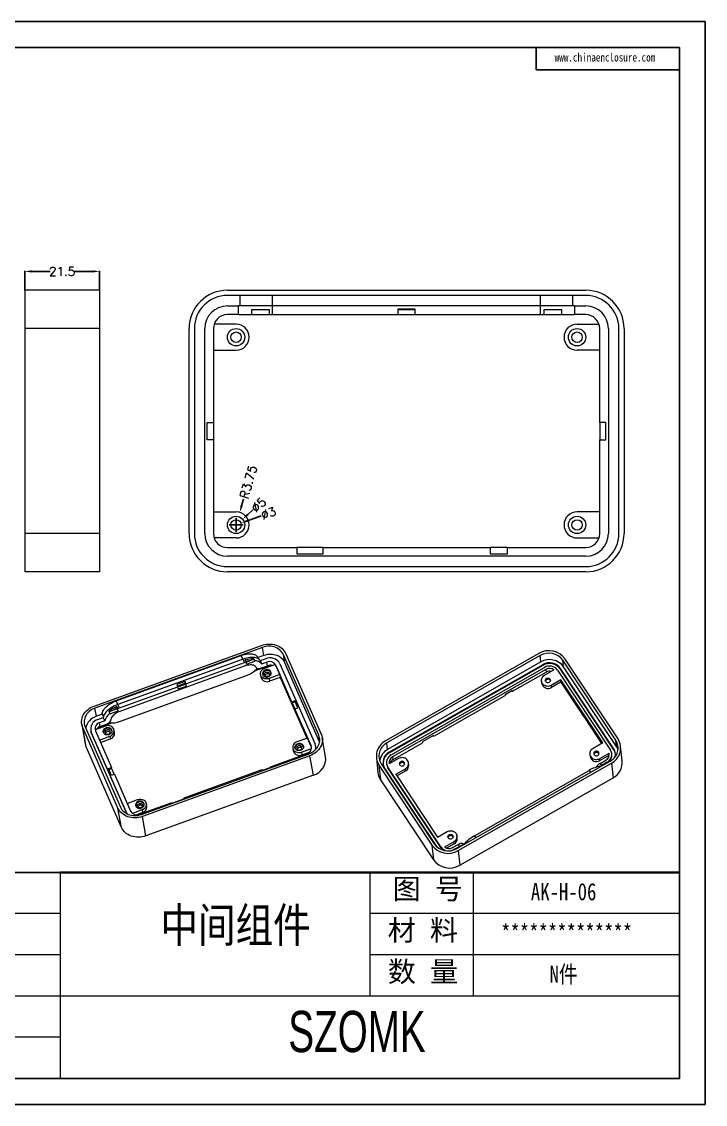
# Model space of a CAD drawing. Header units: inches. Extents: x 1135 to 2590, y 1089 to 1400.
# Drawn here: x 1378.8 to 1575.3, y 1088.5 to 1400 of the extents above; entities that cross this region are included whole.
import ezdxf

# ---------------------------------------------------------------- set-up
doc = ezdxf.new("R2010")
doc.units = ezdxf.units.IN
doc.layers.add('文字', color=81, linetype='Continuous')
doc.layers.add('粗实线', color=7, linetype='Continuous', lineweight=30)
doc.layers.add('细实线', color=3, linetype='Continuous', lineweight=9)
doc.styles.get("Standard").update_dxf_attribs({"font": 'txt', "bigfont": 'gbcbig.shx'})
doc.styles.add('宋体', font='', dxfattribs={"width": 0.8, "height": 3.5})
doc.styles.add('长仿宋', font='', dxfattribs={"width": 0.7, "height": 4})
doc.styles.get('宋体').set_extended_font_data('SimSun')
doc.styles.get('长仿宋').set_extended_font_data('SimSun')
doc.dimstyles.new('2.5', dxfattribs={"dimtxt": 2.5, "dimasz": 2, "dimexe": 0.18, "dimexo": 0.0625, "dimgap": 0.09, "dimtad": 0, "dimzin": 12, "dimdsep": 46, "dimtxsty": 'Standard', "dimcen": 2, "dimclrd": 3, "dimclre": 3, "dimadec": 0, "dimazin": 0, "dimtfac": 1, "dimtofl": 0, "dimtmove": 0, "dimatfit": 3, "dimfxl": 1, "dimtolj": 1, "dimtzin": 0, "dimarcsym": 0})

# ---------------------------------------------------------------- blocks, each defined once
blk = doc.blocks.new('*D122')
at = {"color": 3, "lineweight": -2}
for p, q in [((1379.69, 1322.77), (1379.69, 1328.31)), ((1381.69, 1328.13), (1387.02, 1328.13)), ((1399.19, 1328.13), (1393.86, 1328.13)), ((1401.19, 1322.77), (1401.19, 1328.31))]:
    blk.add_line(p, q, dxfattribs=at)
at = {"color": 3}
for points in [[(1381.69, 1328.46), (1381.69, 1327.8), (1379.69, 1328.13)], [(1399.19, 1328.46), (1399.19, 1327.8), (1401.19, 1328.13)]]:
    blk.add_solid(points, dxfattribs=at)
at = {"layer": 'Defpoints', "color": 0}
for p in [(1379.69, 1328.13), (1379.69, 1322.71), (1401.19, 1322.71)]:
    blk.add_point(p, dxfattribs=at)
at = {"color": 0, "insert": (1390.44, 1328.13), "char_height": 2.5, "attachment_point": 5}
blk.add_mtext('\\A1;21.5', dxfattribs=at)
blk = doc.blocks.new('*D123')
at = {"color": 3, "lineweight": -2}
for p, q in [((1445.28, 1259.53), (1443.79, 1258.2)), ((1440.43, 1253.21), (1440.43, 1257.21)), ((1438.43, 1255.21), (1442.43, 1255.21))]:
    blk.add_line(p, q, dxfattribs=at)
at = {"color": 3}
blk.add_solid([(1443.57, 1258.45), (1444.01, 1257.95), (1442.3, 1256.87)], dxfattribs=at)
at = {"layer": 'Defpoints', "color": 0}
for p in [(1442.3, 1256.87), (1438.56, 1253.55)]:
    blk.add_point(p, dxfattribs=at)
at = {"color": 0, "insert": (1446.91, 1260.97), "char_height": 2.5, "attachment_point": 5, "rotation": 41.6523}
blk.add_mtext('\\A1;∅5', dxfattribs=at)
blk = doc.blocks.new('*D124')
at = {"color": 3, "lineweight": -2}
for p, q in [((1440.43, 1253.21), (1440.43, 1257.21)), ((1447.68, 1257.83), (1443.72, 1256.4)), ((1438.43, 1255.21), (1442.43, 1255.21))]:
    blk.add_line(p, q, dxfattribs=at)
at = {"color": 3}
blk.add_solid([(1443.61, 1256.71), (1443.83, 1256.08), (1441.84, 1255.72)], dxfattribs=at)
at = {"layer": 'Defpoints', "color": 0}
for p in [(1441.84, 1255.72), (1439.02, 1254.7)]:
    blk.add_point(p, dxfattribs=at)
at = {"color": 0, "insert": (1449.73, 1258.57), "char_height": 2.5, "attachment_point": 5, "rotation": 19.87}
blk.add_mtext('\\A1;∅3', dxfattribs=at)
blk = doc.blocks.new('*D125')
at = {"color": 3, "lineweight": -2}
for p, q in [((1442.57, 1262.65), (1442.02, 1260.73)), ((1440.43, 1253.21), (1440.43, 1257.21)), ((1438.43, 1255.21), (1442.43, 1255.21))]:
    blk.add_line(p, q, dxfattribs=at)
at = {"color": 3}
blk.add_solid([(1441.7, 1260.82), (1442.34, 1260.64), (1441.46, 1258.81)], dxfattribs=at)
at = {"layer": 'Defpoints', "color": 0}
for p in [(1441.46, 1258.81), (1440.43, 1255.21)]:
    blk.add_point(p, dxfattribs=at)
at = {"color": 0, "insert": (1443.98, 1267.55), "char_height": 2.5, "attachment_point": 5, "rotation": 73.9608}
blk.add_mtext('\\A1;R3.75', dxfattribs=at)

msp = doc.modelspace()

# ---------------------------------------------------------------- linework, layer by layer
for p, q in [((1134.772, 1399.984), (1575.284, 1399.984)), ((1575.284, 1399.984), (1575.284, 1088.511)), ((1146.171, 1392.568), (1567.868, 1392.568)), ((1526.668, 1392.568), (1526.668, 1386.131)), ((1567.868, 1392.568), (1567.868, 1095.927)), ((1526.668, 1386.131), (1567.868, 1386.131)), ((1389.883, 1155.256), (1300.891, 1155.256)), ((1146.171, 1095.927), (1567.868, 1095.927)), ((1134.772, 1088.511), (1575.284, 1088.511))]:
    msp.add_line(p, q)
at = {"color": 7, "linetype": 'Continuous', "lineweight": 15}
for p, q in [((1401.191, 1322.707), (1379.691, 1322.707)), ((1379.691, 1322.707), (1379.691, 1311.707)), ((1401.191, 1322.707), (1401.191, 1311.707)), ((1437.928, 1322.707), (1540.928, 1322.707)), ((1540.928, 1321.207), (1437.928, 1321.207)), ((1441.641, 1318.207), (1441.641, 1321.207)), ((1450.928, 1318.207), (1450.928, 1321.207)), ((1527.928, 1318.207), (1527.928, 1321.207)), ((1537.215, 1318.207), (1537.215, 1321.207)), ((1437.928, 1318.207), (1441.13, 1318.207)), ((1441.13, 1315.707), (1441.13, 1318.207)), ((1450.928, 1318.207), (1441.13, 1318.207)), ((1450.928, 1315.707), (1450.928, 1318.207)), ((1527.928, 1318.207), (1450.928, 1318.207)), ((1527.928, 1315.707), (1527.928, 1318.207)), ((1537.726, 1318.207), (1527.928, 1318.207)), ((1537.726, 1318.207), (1537.726, 1315.707)), ((1537.726, 1318.207), (1540.928, 1318.207)), ((1441.13, 1315.707), (1437.928, 1315.707)), ((1441.13, 1315.707), (1444.928, 1315.707)), ((1444.928, 1315.707), (1444.928, 1317.207)), ((1444.928, 1317.207), (1449.928, 1317.207)), ((1444.928, 1315.707), (1449.928, 1315.707)), ((1449.928, 1317.207), (1449.928, 1315.707)), ((1449.928, 1315.707), (1450.928, 1315.707)), ((1450.928, 1315.707), (1486.928, 1315.707)), ((1491.928, 1317.307), (1486.928, 1317.307)), ((1486.928, 1317.307), (1486.928, 1315.707)), ((1486.928, 1317.207), (1491.928, 1317.207)), ((1486.928, 1315.707), (1491.928, 1315.707)), ((1491.928, 1315.707), (1491.928, 1317.307)), ((1491.928, 1315.707), (1527.928, 1315.707)), ((1527.928, 1315.707), (1528.928, 1315.707)), ((1528.928, 1317.207), (1533.928, 1317.207)), ((1528.928, 1315.707), (1528.928, 1317.207)), ((1528.928, 1315.707), (1533.928, 1315.707)), ((1533.928, 1317.207), (1533.928, 1315.707)), ((1533.928, 1315.707), (1537.726, 1315.707)), ((1540.928, 1315.707), (1537.726, 1315.707)), ((1401.191, 1311.707), (1379.691, 1311.707)), ((1379.691, 1311.707), (1379.691, 1252.707)), ((1401.191, 1311.707), (1401.191, 1252.707)), ((1426.928, 1252.707), (1426.928, 1311.707)), ((1428.428, 1311.707), (1428.428, 1252.707)), ((1431.428, 1252.707), (1431.428, 1311.707)), ((1433.928, 1311.707), (1433.928, 1284.707)), ((1440.428, 1312.957), (1434.128, 1312.957)), ((1538.428, 1312.957), (1544.728, 1312.957)), ((1544.928, 1284.707), (1544.928, 1311.707)), ((1547.428, 1311.707), (1547.428, 1252.707)), ((1550.428, 1252.707), (1550.428, 1311.707)), ((1551.928, 1311.707), (1551.928, 1252.707)), ((1433.928, 1305.457), (1440.428, 1305.457)), ((1544.928, 1305.457), (1538.428, 1305.457)), ((1432.128, 1284.707), (1433.928, 1284.707)), ((1432.128, 1279.707), (1432.128, 1284.707)), ((1433.928, 1284.707), (1433.928, 1279.707)), ((1546.728, 1284.707), (1544.928, 1284.707)), ((1544.928, 1284.707), (1544.928, 1279.707)), ((1546.728, 1279.707), (1546.728, 1284.707)), ((1433.928, 1279.707), (1432.128, 1279.707)), ((1433.928, 1279.707), (1433.928, 1252.707)), ((1544.928, 1252.707), (1544.928, 1279.707)), ((1544.928, 1279.707), (1546.728, 1279.707)), ((1433.928, 1258.957), (1440.428, 1258.957)), ((1544.928, 1258.957), (1538.428, 1258.957)), ((1401.191, 1252.707), (1379.691, 1252.707)), ((1379.691, 1252.707), (1379.691, 1241.707)), ((1401.191, 1252.707), (1401.191, 1241.707)), ((1440.428, 1251.457), (1434.128, 1251.457)), ((1538.428, 1251.457), (1544.728, 1251.457)), ((1437.928, 1248.707), (1457.928, 1248.707)), ((1540.928, 1246.207), (1437.928, 1246.207)), ((1457.928, 1248.707), (1457.928, 1246.907)), ((1465.428, 1248.707), (1457.928, 1248.707)), ((1457.928, 1246.907), (1465.428, 1246.907)), ((1465.428, 1246.907), (1465.428, 1248.707)), ((1465.428, 1248.707), (1513.428, 1248.707)), ((1513.428, 1248.707), (1513.428, 1246.907)), ((1518.428, 1248.707), (1513.428, 1248.707)), ((1513.428, 1246.907), (1518.428, 1246.907)), ((1518.428, 1246.907), (1518.428, 1248.707)), ((1518.428, 1248.707), (1540.928, 1248.707)), ((1437.928, 1243.207), (1540.928, 1243.207)), ((1401.191, 1241.707), (1379.691, 1241.707)), ((1540.928, 1241.707), (1437.928, 1241.707)), ((1399.593, 1203.081), (1447.725, 1220.556)), ((1447.983, 1219.968), (1399.851, 1202.493)), ((1448.395, 1217.631), (1447.983, 1219.968)), ((1454.756, 1218.109), (1464.894, 1194.972)), ((1527.433, 1218.22), (1483.364, 1193.049)), ((1405.948, 1204.568), (1441.931, 1217.633)), ((1442.423, 1216.586), (1406.441, 1203.522)), ((1426.03, 1209.498), (1442.853, 1215.606)), ((1442.853, 1215.606), (1442.423, 1216.586)), ((1443.323, 1215.762), (1443.065, 1216.35)), ((1443.321, 1215.766), (1444.259, 1216.107)), ((1443.435, 1215.126), (1443.323, 1215.762)), ((1443.435, 1215.126), (1445.771, 1215.974)), ((1445.514, 1216.563), (1444.259, 1216.107)), ((1445.491, 1216.692), (1445.748, 1216.104)), ((1445.514, 1216.563), (1445.491, 1216.692)), ((1445.771, 1215.974), (1445.514, 1216.563)), ((1445.771, 1215.974), (1445.748, 1216.104)), ((1446.881, 1216.652), (1446.614, 1217.261)), ((1448.395, 1217.631), (1446.719, 1217.022)), ((1447.369, 1216.171), (1448.865, 1216.714)), ((1447.369, 1216.171), (1447.798, 1215.19)), ((1449.294, 1215.734), (1447.798, 1215.19)), ((1448.645, 1213.971), (1451.588, 1215.04)), ((1449.478, 1214.695), (1449.294, 1215.734)), ((1456.491, 1204.256), (1451.851, 1214.844)), ((1451.897, 1214.584), (1451.851, 1214.844)), ((1453.019, 1215.268), (1463.158, 1192.131)), ((1464.193, 1194.718), (1454.055, 1217.854)), ((1454.467, 1215.517), (1454.055, 1217.854)), ((1464.437, 1192.764), (1454.467, 1215.517)), ((1527.82, 1217.636), (1483.751, 1192.465)), ((1528.02, 1215.768), (1483.951, 1190.597)), ((1528.536, 1214.989), (1484.467, 1189.819)), ((1528.557, 1214.792), (1484.488, 1189.622)), ((1528.02, 1215.768), (1527.82, 1217.636)), ((1528.557, 1214.792), (1528.536, 1214.989)), ((1549.549, 1193.284), (1534.334, 1216.258)), ((1534.534, 1214.39), (1534.334, 1216.258)), ((1550.19, 1193.651), (1534.976, 1216.625)), ((1443.027, 1214.619), (1407.045, 1201.555)), ((1407.186, 1198.72), (1443.168, 1211.784)), ((1445.754, 1213.218), (1448.968, 1214.385)), ((1446.138, 1214.281), (1446.165, 1214.218)), ((1447.443, 1212.175), (1447.58, 1211.396)), ((1447.677, 1214.041), (1449.478, 1214.695)), ((1452.971, 1212.133), (1449.933, 1211.03)), ((1451.897, 1214.584), (1452.971, 1212.133)), ((1452.971, 1212.133), (1453.108, 1211.354)), ((1484.983, 1189.04), (1529.052, 1214.21)), ((1529.438, 1213.626), (1485.369, 1188.456)), ((1519.896, 1207.341), (1529.523, 1212.84)), ((1529.078, 1211.945), (1531.773, 1213.484)), ((1529.438, 1213.626), (1529.523, 1212.84)), ((1532.823, 1213.413), (1548.037, 1190.439)), ((1548.893, 1190.928), (1533.679, 1213.902)), ((1533.7, 1213.705), (1533.679, 1213.902)), ((1548.914, 1190.731), (1533.7, 1213.705)), ((1549.749, 1191.417), (1534.534, 1214.39)), ((1406.871, 1202.542), (1423.694, 1208.649)), ((1425.755, 1210.125), (1423.419, 1209.277)), ((1423.419, 1209.277), (1423.694, 1208.649)), ((1423.607, 1208.848), (1425.838, 1209.658)), ((1423.808, 1208), (1423.694, 1208.649)), ((1423.695, 1208.641), (1425.887, 1209.437)), ((1423.808, 1208), (1426.145, 1208.848)), ((1426.03, 1209.498), (1425.755, 1210.125)), ((1425.838, 1209.658), (1425.755, 1210.125)), ((1425.838, 1209.658), (1425.855, 1209.618)), ((1425.887, 1209.437), (1425.855, 1209.618)), ((1426.145, 1208.848), (1425.887, 1209.437)), ((1426.145, 1208.848), (1426.03, 1209.498)), ((1449.933, 1211.03), (1450.071, 1210.251)), ((1453.108, 1211.354), (1450.071, 1210.251)), ((1453.108, 1211.354), (1460.785, 1193.834)), ((1528.181, 1210.284), (1528.244, 1209.695)), ((1530.729, 1210.458), (1530.78, 1210.364)), ((1533.793, 1210.613), (1531.012, 1209.024)), ((1531.075, 1208.434), (1531.012, 1209.024)), ((1533.856, 1210.023), (1531.075, 1208.434)), ((1533.777, 1209.977), (1539.228, 1201.746)), ((1545.784, 1192.506), (1533.793, 1210.613)), ((1533.856, 1210.023), (1533.793, 1210.613)), ((1497.22, 1194.39), (1517.757, 1206.12)), ((1519.875, 1207.538), (1517.736, 1206.316)), ((1517.736, 1206.316), (1517.757, 1206.12)), ((1519.796, 1207.493), (1519.896, 1207.341)), ((1519.875, 1207.538), (1519.896, 1207.341)), ((1400.263, 1200.156), (1399.851, 1202.493)), ((1406.26, 1202.311), (1405.178, 1201.918)), ((1406.148, 1202.947), (1406.406, 1202.359)), ((1406.231, 1202.477), (1406.148, 1202.947)), ((1406.26, 1202.311), (1406.231, 1202.477)), ((1406.518, 1201.723), (1406.26, 1202.311)), ((1406.518, 1201.723), (1406.406, 1202.359)), ((1406.871, 1202.542), (1406.441, 1203.522)), ((1457.332, 1204.561), (1456.491, 1204.256)), ((1456.536, 1203.996), (1456.491, 1204.256)), ((1457.378, 1204.301), (1456.536, 1203.996)), ((1456.536, 1203.996), (1457.396, 1202.035)), ((1458.191, 1202.6), (1457.332, 1204.561)), ((1457.378, 1204.301), (1457.332, 1204.561)), ((1457.35, 1202.295), (1458.191, 1202.6)), ((1461.989, 1191.707), (1457.35, 1202.295)), ((1457.396, 1202.035), (1457.35, 1202.295)), ((1458.132, 1202.579), (1457.378, 1204.301)), ((1401.998, 1200.786), (1400.263, 1200.156)), ((1400.733, 1199.239), (1402.229, 1199.782)), ((1402.334, 1200.173), (1401.952, 1201.045)), ((1401.998, 1200.786), (1401.952, 1201.045)), ((1402.304, 1200.087), (1401.998, 1200.786)), ((1402.659, 1198.802), (1402.229, 1199.782)), ((1404.158, 1201.004), (1403.901, 1201.592)), ((1405.178, 1201.918), (1403.953, 1201.473)), ((1404.181, 1200.874), (1404.158, 1201.004)), ((1404.181, 1200.874), (1406.518, 1201.723)), ((1540.496, 1199.996), (1539.207, 1201.943)), ((1539.207, 1201.943), (1539.228, 1201.746)), ((1539.228, 1201.746), (1539.307, 1201.792)), ((1540.496, 1199.996), (1540.517, 1199.799)), ((1540.517, 1199.799), (1545.467, 1192.325)), ((1396.067, 1197.812), (1397.052, 1192.228)), ((1406.481, 1173.764), (1396.343, 1196.901)), ((1397.328, 1191.318), (1396.343, 1196.901)), ((1397.044, 1197.156), (1407.182, 1174.019)), ((1398.649, 1196.125), (1398.695, 1195.865)), ((1402.849, 1197.345), (1399.905, 1196.276)), ((1399.905, 1196.276), (1399.909, 1196.214)), ((1400.707, 1196.861), (1400.836, 1196.91)), ((1400.836, 1196.91), (1404.436, 1198.217)), ((1402.659, 1198.802), (1401.162, 1198.258)), ((1401.345, 1197.22), (1401.162, 1198.258)), ((1401.345, 1197.22), (1403.147, 1197.874)), ((1405.477, 1195.421), (1405.34, 1196.2)), ((1408.95, 1172.45), (1398.812, 1195.587)), ((1398.858, 1195.327), (1398.812, 1195.587)), ((1408.996, 1172.191), (1398.858, 1195.327)), ((1399.98, 1196.011), (1404.62, 1185.423)), ((1401.159, 1193.322), (1404.138, 1194.403)), ((1401.472, 1192.607), (1404.275, 1193.624)), ((1404.138, 1194.403), (1404.275, 1193.624)), ((1460.961, 1193.898), (1457.924, 1192.795)), ((1462.035, 1191.447), (1460.961, 1193.898)), ((1466.155, 1188.478), (1465.17, 1194.062)), ((1497.199, 1194.586), (1493.99, 1192.753)), ((1497.12, 1194.541), (1497.22, 1194.39)), ((1497.199, 1194.586), (1497.22, 1194.39)), ((1549.749, 1191.417), (1549.549, 1193.284)), ((1407.466, 1168.181), (1397.328, 1191.318)), ((1456.722, 1190.999), (1456.859, 1190.22)), ((1459.213, 1189.854), (1462.095, 1190.901)), ((1459.213, 1189.854), (1459.35, 1189.075)), ((1459.35, 1189.075), (1461.484, 1189.85)), ((1459.782, 1191.489), (1459.813, 1191.411)), ((1462.035, 1191.447), (1461.989, 1191.707)), ((1463.367, 1191.333), (1463.321, 1191.593)), ((1483.951, 1190.597), (1483.751, 1192.465)), ((1485.454, 1187.669), (1494.011, 1192.557)), ((1493.99, 1192.753), (1494.011, 1192.557)), ((1545.784, 1192.506), (1543.003, 1190.918)), ((1548.914, 1190.731), (1548.893, 1190.928)), ((1551.406, 1187.322), (1550.953, 1191.549)), ((1413.254, 1171.905), (1461.386, 1189.38)), ((1461.644, 1188.792), (1413.512, 1171.317)), ((1450.293, 1185.642), (1460.808, 1189.46)), ((1462.629, 1183.209), (1461.644, 1188.792)), ((1480.732, 1188.18), (1481.185, 1183.952)), ((1487.148, 1187.996), (1484.453, 1186.456)), ((1484.488, 1189.622), (1484.467, 1189.819)), ((1485.369, 1188.456), (1485.454, 1187.669)), ((1490.043, 1186.146), (1489.98, 1186.736)), ((1503.865, 1162.093), (1547.934, 1187.264)), ((1542.106, 1189.258), (1542.169, 1188.668)), ((1544.937, 1187.997), (1547.632, 1189.537)), ((1545, 1187.407), (1544.937, 1187.997)), ((1545, 1187.407), (1547.671, 1188.933)), ((1545.067, 1186.595), (1546.716, 1187.537)), ((1547.102, 1186.953), (1545.453, 1186.011)), ((1547.682, 1189.076), (1547.632, 1189.537)), ((1548.44, 1189.192), (1548.419, 1189.388)), ((1403.779, 1185.118), (1404.62, 1185.423)), ((1404.638, 1183.157), (1403.779, 1185.118)), ((1403.883, 1184.879), (1404.666, 1185.164)), ((1404.666, 1185.164), (1404.62, 1185.423)), ((1404.666, 1185.164), (1405.42, 1183.441)), ((1425.526, 1176.65), (1447.957, 1184.794)), ((1447.957, 1184.794), (1448.066, 1184.544)), ((1450.339, 1185.383), (1448.061, 1184.556)), ((1450.403, 1185.393), (1450.293, 1185.642)), ((1450.339, 1185.383), (1450.293, 1185.642)), ((1450.344, 1185.371), (1450.339, 1185.383)), ((1481.494, 1186.078), (1496.709, 1163.104)), ((1481.494, 1186.078), (1481.948, 1181.851)), ((1482.136, 1186.445), (1497.35, 1163.471)), ((1483.192, 1185.065), (1498.003, 1162.701)), ((1483.667, 1186.605), (1483.688, 1186.408)), ((1499.262, 1162.58), (1484.048, 1185.554)), ((1484.069, 1185.358), (1484.048, 1185.554)), ((1499.283, 1162.384), (1484.069, 1185.358)), ((1486.301, 1183.487), (1489.082, 1185.076)), ((1486.602, 1183.033), (1489.146, 1184.486)), ((1489.146, 1184.486), (1489.082, 1185.076)), ((1504.252, 1161.509), (1548.32, 1186.68)), ((1508.943, 1165.754), (1541.887, 1184.571)), ((1545.067, 1186.595), (1545.453, 1186.011)), ((1548.32, 1186.68), (1548.774, 1182.452)), ((1405.479, 1183.462), (1404.638, 1183.157)), ((1405.479, 1183.462), (1410.119, 1172.874)), ((1462.629, 1183.209), (1414.497, 1165.734)), ((1481.948, 1181.851), (1497.162, 1158.877)), ((1486.301, 1183.487), (1498.292, 1165.381)), ((1504.705, 1157.282), (1548.774, 1182.452)), ((1409.149, 1175.087), (1412.128, 1176.169)), ((1412.675, 1171.985), (1422.021, 1175.378)), ((1414.756, 1174.245), (1414.619, 1175.024)), ((1422.021, 1175.378), (1422.131, 1175.128)), ((1425.572, 1176.391), (1422.126, 1175.139)), ((1425.636, 1176.401), (1425.526, 1176.65)), ((1425.572, 1176.391), (1425.526, 1176.65)), ((1425.577, 1176.379), (1425.572, 1176.391)), ((1407.466, 1168.181), (1406.481, 1173.764)), ((1408.996, 1172.191), (1408.95, 1172.45)), ((1409.031, 1172.115), (1408.996, 1172.191)), ((1413.417, 1173.227), (1410.652, 1172.224)), ((1413.554, 1172.448), (1411.89, 1171.844)), ((1413.417, 1173.227), (1413.554, 1172.448)), ((1414.497, 1165.734), (1413.512, 1171.317)), ((1498.292, 1165.381), (1501.073, 1166.969)), ((1502.724, 1165.482), (1502.776, 1165.389)), ((1503.968, 1165.119), (1503.905, 1165.709)), ((1496.709, 1163.104), (1497.162, 1158.877)), ((1499.283, 1162.384), (1499.262, 1162.58)), ((1503.007, 1164.049), (1500.312, 1162.509)), ((1503.071, 1163.459), (1500.875, 1162.205)), ((1502.647, 1162.367), (1504.296, 1163.309)), ((1503.071, 1163.459), (1503.007, 1164.049)), ((1504.683, 1162.725), (1503.034, 1161.783)), ((1504.683, 1162.725), (1504.296, 1163.309)), ((1505.804, 1163.254), (1505.61, 1163.547)), ((1504.252, 1161.509), (1504.705, 1157.282))]:
    msp.add_line(p, q, dxfattribs=at)
at = {"color": 8, "linetype": 'Continuous', "lineweight": 15}
for p, q in [((1442.394, 1216.575), (1441.931, 1217.633)), ((1446.14, 1214.276), (1446.16, 1214.229)), ((1448.947, 1214.502), (1448.968, 1214.385)), ((1406.412, 1203.511), (1405.948, 1204.568)), ((1400.828, 1196.952), (1400.836, 1196.91)), ((1464.477, 1193.111), (1464.193, 1194.718)), ((1547.119, 1186.798), (1547.102, 1186.953)), ((1541.887, 1184.571), (1542.253, 1184.019)), ((1508.943, 1165.754), (1509.308, 1165.202)), ((1503.041, 1161.717), (1503.034, 1161.783))]:
    msp.add_line(p, q, dxfattribs=at)
at = {"color": 7, "linetype": 'Continuous', "lineweight": 15, "flags": 128}
for points in [[(1441.931, 1217.633), (1442.396, 1217.787), (1442.861, 1217.913), (1443.321, 1218.009), (1443.771, 1218.074), (1444.205, 1218.108), (1444.619, 1218.109), (1445.008, 1218.078), (1445.368, 1218.015), (1445.696, 1217.921), (1445.988, 1217.798), (1446.24, 1217.645), (1446.449, 1217.465), (1446.614, 1217.261)], [(1447.725, 1220.556), (1448.238, 1220.718), (1448.764, 1220.837), (1449.299, 1220.912), (1449.836, 1220.942), (1450.371, 1220.927), (1450.899, 1220.866), (1451.415, 1220.761), (1451.913, 1220.612), (1452.39, 1220.422), (1452.839, 1220.191), (1453.258, 1219.922), (1453.641, 1219.618), (1453.986, 1219.281), (1454.288, 1218.915), (1454.546, 1218.523), (1454.756, 1218.109)], [(1454.055, 1217.854), (1453.86, 1218.235), (1453.618, 1218.594), (1453.333, 1218.927), (1453.007, 1219.23), (1452.644, 1219.501), (1452.247, 1219.736), (1451.822, 1219.933), (1451.373, 1220.09), (1450.904, 1220.204), (1450.421, 1220.275), (1449.93, 1220.301), (1449.435, 1220.284), (1448.941, 1220.222), (1448.456, 1220.116), (1447.983, 1219.968)], [(1454.467, 1215.517), (1454.272, 1215.898), (1454.031, 1216.257), (1453.745, 1216.59), (1453.419, 1216.893), (1453.056, 1217.164), (1452.66, 1217.399), (1452.234, 1217.596), (1451.785, 1217.752), (1451.316, 1217.867), (1450.834, 1217.938), (1450.342, 1217.964), (1449.847, 1217.947), (1449.354, 1217.885), (1448.868, 1217.779), (1448.395, 1217.631)], [(1447.369, 1216.171), (1447.198, 1216.391), (1446.98, 1216.584), (1446.716, 1216.748), (1446.41, 1216.882), (1446.065, 1216.984), (1445.684, 1217.052), (1445.273, 1217.087), (1444.835, 1217.087), (1444.375, 1217.053), (1443.898, 1216.985), (1443.411, 1216.883), (1442.917, 1216.75), (1442.423, 1216.586)], [(1446.16, 1214.229), (1446.056, 1214.416), (1445.903, 1214.577), (1445.705, 1214.711), (1445.464, 1214.814), (1445.186, 1214.886), (1444.874, 1214.925), (1444.535, 1214.93), (1444.174, 1214.901), (1443.798, 1214.839), (1443.414, 1214.744), (1443.027, 1214.619)], [(1446.16, 1214.229), (1446.236, 1214.109), (1446.355, 1214.011), (1446.513, 1213.941), (1446.706, 1213.9), (1446.926, 1213.89), (1447.166, 1213.911), (1447.419, 1213.961), (1447.677, 1214.041)], [(1449.933, 1211.03), (1449.619, 1210.942), (1449.295, 1210.901), (1448.971, 1210.909), (1448.656, 1210.965), (1448.361, 1211.068), (1448.094, 1211.215), (1447.863, 1211.4), (1447.675, 1211.619), (1447.537, 1211.865), (1447.451, 1212.13), (1447.422, 1212.406), (1447.449, 1212.685), (1447.532, 1212.959), (1447.669, 1213.218), (1447.855, 1213.456), (1448.084, 1213.665), (1448.35, 1213.839), (1448.645, 1213.971)], [(1450.457, 1212.925), (1450.342, 1213.12), (1450.182, 1213.287), (1449.982, 1213.42), (1449.751, 1213.513), (1449.501, 1213.562), (1449.241, 1213.564), (1448.984, 1213.52), (1448.74, 1213.432), (1448.519, 1213.302), (1448.333, 1213.138), (1448.188, 1212.946), (1448.091, 1212.734), (1448.047, 1212.512), (1448.057, 1212.29), (1448.121, 1212.077), (1448.236, 1211.882), (1448.396, 1211.715), (1448.596, 1211.581), (1448.827, 1211.489), (1449.077, 1211.44), (1449.337, 1211.437), (1449.594, 1211.482), (1449.838, 1211.57), (1450.059, 1211.7), (1450.245, 1211.864), (1450.39, 1212.056), (1450.487, 1212.268), (1450.531, 1212.49), (1450.521, 1212.712), (1450.457, 1212.925)], [(1450.036, 1212.496), (1450.079, 1212.328), (1450.068, 1212.153), (1450.002, 1211.985), (1449.886, 1211.836), (1449.73, 1211.717), (1449.544, 1211.637), (1449.343, 1211.602), (1449.141, 1211.614), (1448.954, 1211.673), (1448.795, 1211.773), (1448.675, 1211.909), (1448.605, 1212.069), (1448.589, 1212.242), (1448.628, 1212.415), (1448.72, 1212.575), (1448.857, 1212.71), (1449.03, 1212.811), (1449.225, 1212.869), (1449.428, 1212.881), (1449.625, 1212.845), (1449.8, 1212.764), (1449.94, 1212.645), (1450.036, 1212.496)], [(1531.012, 1209.024), (1530.719, 1208.887), (1530.405, 1208.799), (1530.08, 1208.762), (1529.754, 1208.777), (1529.437, 1208.844), (1529.139, 1208.961), (1528.868, 1209.124), (1528.633, 1209.328), (1528.44, 1209.568), (1528.297, 1209.835), (1528.206, 1210.123), (1528.172, 1210.421), (1528.194, 1210.721), (1528.273, 1211.014), (1528.405, 1211.291), (1528.587, 1211.543), (1528.814, 1211.763), (1529.078, 1211.945)], [(1529.403, 1210.118), (1529.323, 1210.289), (1529.296, 1210.475), (1529.324, 1210.661), (1529.406, 1210.834), (1529.536, 1210.982), (1529.703, 1211.092), (1529.895, 1211.157), (1530.099, 1211.173), (1530.299, 1211.137), (1530.479, 1211.053), (1530.628, 1210.927), (1530.733, 1210.768), (1530.788, 1210.588), (1530.787, 1210.4), (1530.731, 1210.219), (1530.624, 1210.057), (1530.475, 1209.927), (1530.293, 1209.838), (1530.093, 1209.797), (1529.89, 1209.807), (1529.698, 1209.868), (1529.531, 1209.974), (1529.403, 1210.118)], [(1396.343, 1196.901), (1396.182, 1197.333), (1396.073, 1197.778), (1396.015, 1198.234), (1396.011, 1198.694), (1396.059, 1199.155), (1396.159, 1199.612), (1396.31, 1200.061), (1396.512, 1200.498), (1396.761, 1200.918), (1397.056, 1201.317), (1397.393, 1201.692), (1397.77, 1202.038), (1398.182, 1202.353), (1398.626, 1202.634), (1399.098, 1202.877), (1399.593, 1203.081)], [(1399.851, 1202.493), (1399.395, 1202.304), (1398.963, 1202.076), (1398.559, 1201.812), (1398.186, 1201.515), (1397.85, 1201.188), (1397.553, 1200.834), (1397.299, 1200.457), (1397.092, 1200.062), (1396.932, 1199.653), (1396.822, 1199.234), (1396.763, 1198.81), (1396.756, 1198.386), (1396.801, 1197.965), (1396.897, 1197.554), (1397.044, 1197.156)], [(1401.952, 1201.045), (1402.029, 1201.338), (1402.154, 1201.639), (1402.325, 1201.945), (1402.54, 1202.253), (1402.798, 1202.559), (1403.094, 1202.86), (1403.426, 1203.153), (1403.791, 1203.435), (1404.184, 1203.702), (1404.6, 1203.951), (1405.037, 1204.18), (1405.488, 1204.387), (1405.948, 1204.568)], [(1406.441, 1203.522), (1405.952, 1203.329), (1405.474, 1203.11), (1405.011, 1202.866), (1404.57, 1202.601), (1404.154, 1202.317), (1403.769, 1202.018), (1403.418, 1201.707), (1403.106, 1201.387), (1402.836, 1201.062), (1402.611, 1200.735), (1402.434, 1200.41), (1402.306, 1200.092), (1402.229, 1199.782)], [(1407.045, 1201.555), (1406.663, 1201.401), (1406.294, 1201.222), (1405.942, 1201.02), (1405.615, 1200.799), (1405.319, 1200.563), (1405.057, 1200.317), (1404.836, 1200.063), (1404.659, 1199.808), (1404.529, 1199.555), (1404.448, 1199.309), (1404.418, 1199.074)], [(1402.325, 1195.45), (1402.261, 1195.663), (1402.251, 1195.885), (1402.296, 1196.107), (1402.392, 1196.319), (1402.537, 1196.511), (1402.724, 1196.675), (1402.944, 1196.805), (1403.188, 1196.893), (1403.446, 1196.937), (1403.705, 1196.935), (1403.956, 1196.886), (1404.186, 1196.793), (1404.386, 1196.66), (1404.547, 1196.493), (1404.661, 1196.298), (1404.725, 1196.085), (1404.735, 1195.863), (1404.691, 1195.641), (1404.594, 1195.429), (1404.449, 1195.237), (1404.263, 1195.073), (1404.043, 1194.943), (1403.798, 1194.855), (1403.541, 1194.811), (1403.281, 1194.813), (1403.031, 1194.862), (1402.801, 1194.955), (1402.601, 1195.088), (1402.44, 1195.255), (1402.325, 1195.45)], [(1404.24, 1195.869), (1404.144, 1196.018), (1404.004, 1196.137), (1403.829, 1196.218), (1403.633, 1196.254), (1403.429, 1196.242), (1403.234, 1196.184), (1403.061, 1196.083), (1402.924, 1195.948), (1402.833, 1195.788), (1402.793, 1195.615), (1402.81, 1195.442), (1402.88, 1195.282), (1402.999, 1195.147), (1403.158, 1195.046), (1403.345, 1194.987), (1403.547, 1194.975), (1403.748, 1195.01), (1403.934, 1195.09), (1404.09, 1195.209), (1404.206, 1195.358), (1404.272, 1195.526), (1404.284, 1195.701), (1404.24, 1195.869)], [(1404.138, 1194.403), (1404.432, 1194.536), (1404.698, 1194.71), (1404.927, 1194.919), (1405.113, 1195.156), (1405.25, 1195.416), (1405.333, 1195.69), (1405.36, 1195.969), (1405.331, 1196.245), (1405.246, 1196.51), (1405.107, 1196.756), (1404.92, 1196.975), (1404.689, 1197.16), (1404.421, 1197.307), (1404.126, 1197.409), (1403.811, 1197.466), (1403.487, 1197.473), (1403.163, 1197.433), (1402.849, 1197.345)], [(1398.858, 1195.327), (1398.738, 1195.67), (1398.695, 1195.865)], [(1461.386, 1189.38), (1461.841, 1189.569), (1462.273, 1189.797), (1462.678, 1190.061), (1463.051, 1190.358), (1463.387, 1190.685), (1463.684, 1191.039), (1463.937, 1191.416), (1464.145, 1191.811), (1464.305, 1192.22), (1464.414, 1192.639), (1464.473, 1193.063), (1464.48, 1193.488), (1464.435, 1193.908), (1464.339, 1194.319), (1464.193, 1194.718)], [(1464.894, 1194.972), (1465.055, 1194.54), (1465.164, 1194.095), (1465.221, 1193.64), (1465.226, 1193.179), (1465.178, 1192.718), (1465.078, 1192.261), (1464.926, 1191.812), (1464.725, 1191.375), (1464.476, 1190.955), (1464.181, 1190.556), (1463.844, 1190.181), (1463.467, 1189.835), (1463.055, 1189.52), (1462.61, 1189.239), (1462.139, 1188.996), (1461.644, 1188.792)], [(1457.924, 1192.795), (1457.629, 1192.663), (1457.363, 1192.489), (1457.134, 1192.28), (1456.948, 1192.042), (1456.812, 1191.783), (1456.728, 1191.509), (1456.701, 1191.23), (1456.731, 1190.954), (1456.816, 1190.689), (1456.954, 1190.443), (1457.142, 1190.224), (1457.373, 1190.039), (1457.64, 1189.892), (1457.935, 1189.789), (1458.25, 1189.733), (1458.574, 1189.725), (1458.898, 1189.766), (1459.213, 1189.854)], [(1459.736, 1191.749), (1459.8, 1191.536), (1459.81, 1191.314), (1459.766, 1191.092), (1459.669, 1190.88), (1459.524, 1190.688), (1459.338, 1190.524), (1459.118, 1190.394), (1458.873, 1190.306), (1458.616, 1190.261), (1458.356, 1190.264), (1458.106, 1190.313), (1457.876, 1190.406), (1457.676, 1190.539), (1457.515, 1190.706), (1457.4, 1190.901), (1457.336, 1191.114), (1457.326, 1191.336), (1457.371, 1191.558), (1457.467, 1191.77), (1457.612, 1191.962), (1457.799, 1192.126), (1458.019, 1192.256), (1458.263, 1192.344), (1458.521, 1192.388), (1458.78, 1192.386), (1459.031, 1192.337), (1459.261, 1192.244), (1459.461, 1192.111), (1459.622, 1191.944), (1459.736, 1191.749)], [(1459.315, 1191.32), (1459.219, 1191.469), (1459.079, 1191.588), (1458.904, 1191.669), (1458.708, 1191.705), (1458.504, 1191.693), (1458.309, 1191.635), (1458.136, 1191.534), (1457.999, 1191.399), (1457.908, 1191.239), (1457.868, 1191.066), (1457.884, 1190.893), (1457.955, 1190.733), (1458.074, 1190.597), (1458.233, 1190.497), (1458.42, 1190.438), (1458.622, 1190.426), (1458.823, 1190.461), (1459.009, 1190.541), (1459.165, 1190.66), (1459.281, 1190.809), (1459.347, 1190.977), (1459.358, 1191.152), (1459.315, 1191.32)], [(1543.003, 1190.918), (1542.739, 1190.736), (1542.512, 1190.516), (1542.33, 1190.264), (1542.198, 1189.987), (1542.119, 1189.694), (1542.097, 1189.394), (1542.131, 1189.096), (1542.222, 1188.809), (1542.365, 1188.541), (1542.558, 1188.301), (1542.793, 1188.097), (1543.064, 1187.934), (1543.362, 1187.817), (1543.679, 1187.75), (1544.005, 1187.735), (1544.33, 1187.772), (1544.644, 1187.86), (1544.937, 1187.997)], [(1543.328, 1189.091), (1543.456, 1188.947), (1543.623, 1188.841), (1543.815, 1188.78), (1544.018, 1188.77), (1544.218, 1188.811), (1544.4, 1188.9), (1544.549, 1189.03), (1544.656, 1189.192), (1544.712, 1189.373), (1544.713, 1189.561), (1544.658, 1189.741), (1544.553, 1189.9), (1544.404, 1190.026), (1544.224, 1190.11), (1544.024, 1190.146), (1543.82, 1190.131), (1543.628, 1190.065), (1543.461, 1189.955), (1543.331, 1189.807), (1543.249, 1189.634), (1543.221, 1189.448), (1543.248, 1189.262), (1543.328, 1189.091)], [(1489.082, 1185.076), (1489.346, 1185.257), (1489.573, 1185.477), (1489.755, 1185.729), (1489.887, 1186.006), (1489.966, 1186.299), (1489.988, 1186.599), (1489.954, 1186.897), (1489.863, 1187.185), (1489.72, 1187.452), (1489.527, 1187.692), (1489.292, 1187.896), (1489.021, 1188.059), (1488.723, 1188.176), (1488.406, 1188.243), (1488.08, 1188.258), (1487.755, 1188.221), (1487.442, 1188.133), (1487.148, 1187.996)], [(1488.757, 1186.902), (1488.629, 1187.046), (1488.463, 1187.152), (1488.271, 1187.213), (1488.067, 1187.223), (1487.867, 1187.182), (1487.686, 1187.093), (1487.536, 1186.963), (1487.429, 1186.802), (1487.373, 1186.62), (1487.373, 1186.432), (1487.427, 1186.252), (1487.532, 1186.093), (1487.681, 1185.967), (1487.862, 1185.883), (1488.061, 1185.847), (1488.265, 1185.863), (1488.457, 1185.928), (1488.625, 1186.038), (1488.754, 1186.186), (1488.836, 1186.359), (1488.865, 1186.545), (1488.838, 1186.731), (1488.757, 1186.902)], [(1545.453, 1186.011), (1545.221, 1185.868), (1545.021, 1185.727)], [(1411.604, 1174.274), (1411.719, 1174.079), (1411.88, 1173.912), (1412.08, 1173.779), (1412.31, 1173.686), (1412.56, 1173.637), (1412.82, 1173.635), (1413.078, 1173.679), (1413.322, 1173.767), (1413.542, 1173.897), (1413.729, 1174.061), (1413.873, 1174.253), (1413.97, 1174.465), (1414.014, 1174.687), (1414.004, 1174.909), (1413.941, 1175.122), (1413.826, 1175.317), (1413.665, 1175.484), (1413.465, 1175.617), (1413.235, 1175.71), (1412.985, 1175.759), (1412.725, 1175.761), (1412.467, 1175.717), (1412.223, 1175.629), (1412.003, 1175.499), (1411.816, 1175.335), (1411.671, 1175.143), (1411.575, 1174.931), (1411.53, 1174.709), (1411.54, 1174.487), (1411.604, 1174.274)], [(1413.519, 1174.693), (1413.563, 1174.525), (1413.551, 1174.35), (1413.485, 1174.182), (1413.37, 1174.033), (1413.213, 1173.914), (1413.028, 1173.834), (1412.826, 1173.799), (1412.625, 1173.811), (1412.437, 1173.87), (1412.278, 1173.971), (1412.159, 1174.106), (1412.089, 1174.266), (1412.073, 1174.439), (1412.112, 1174.612), (1412.203, 1174.772), (1412.341, 1174.907), (1412.513, 1175.008), (1412.708, 1175.066), (1412.912, 1175.078), (1413.108, 1175.042), (1413.283, 1174.961), (1413.424, 1174.842), (1413.519, 1174.693)], [(1412.128, 1176.169), (1412.442, 1176.257), (1412.766, 1176.297), (1413.091, 1176.29), (1413.405, 1176.233), (1413.701, 1176.131), (1413.968, 1175.984), (1414.199, 1175.799), (1414.386, 1175.58), (1414.525, 1175.334), (1414.61, 1175.069), (1414.64, 1174.793), (1414.612, 1174.514), (1414.529, 1174.24), (1414.392, 1173.98), (1414.207, 1173.743), (1413.977, 1173.534), (1413.711, 1173.36), (1413.417, 1173.227)], [(1413.512, 1171.317), (1412.999, 1171.155), (1412.472, 1171.036), (1411.938, 1170.961), (1411.401, 1170.931), (1410.865, 1170.947), (1410.337, 1171.007), (1409.822, 1171.112), (1409.323, 1171.261), (1408.847, 1171.451), (1408.397, 1171.682), (1407.979, 1171.951), (1407.596, 1172.256), (1407.251, 1172.592), (1406.949, 1172.959), (1406.691, 1173.35), (1406.481, 1173.764)], [(1407.182, 1174.019), (1407.377, 1173.638), (1407.618, 1173.279), (1407.904, 1172.946), (1408.23, 1172.643), (1408.593, 1172.372), (1408.989, 1172.137), (1409.415, 1171.94), (1409.864, 1171.784), (1410.333, 1171.669), (1410.815, 1171.598), (1411.307, 1171.572), (1411.802, 1171.589), (1412.295, 1171.652), (1412.781, 1171.757), (1413.254, 1171.905)], [(1409.177, 1172.043), (1409.122, 1172.127), (1408.95, 1172.45)], [(1414.497, 1165.734), (1413.984, 1165.572), (1413.458, 1165.453), (1412.923, 1165.378), (1412.386, 1165.348), (1411.85, 1165.363), (1411.322, 1165.424), (1410.807, 1165.529), (1410.308, 1165.678), (1409.832, 1165.868), (1409.383, 1166.099), (1408.964, 1166.368), (1408.581, 1166.672), (1408.236, 1167.009), (1407.934, 1167.375), (1407.676, 1167.767), (1407.466, 1168.181)], [(1501.073, 1166.969), (1501.367, 1167.106), (1501.68, 1167.194), (1502.005, 1167.232), (1502.331, 1167.217), (1502.648, 1167.149), (1502.946, 1167.033), (1503.217, 1166.869), (1503.452, 1166.665), (1503.645, 1166.425), (1503.788, 1166.158), (1503.879, 1165.871), (1503.913, 1165.572), (1503.891, 1165.272), (1503.812, 1164.979), (1503.68, 1164.703), (1503.498, 1164.45), (1503.271, 1164.23), (1503.007, 1164.049)], [(1502.682, 1165.875), (1502.763, 1165.704), (1502.79, 1165.519), (1502.761, 1165.332), (1502.679, 1165.159), (1502.55, 1165.012), (1502.382, 1164.901), (1502.19, 1164.836), (1501.986, 1164.82), (1501.787, 1164.856), (1501.606, 1164.94), (1501.457, 1165.066), (1501.352, 1165.225), (1501.298, 1165.405), (1501.298, 1165.593), (1501.354, 1165.775), (1501.461, 1165.936), (1501.611, 1166.067), (1501.792, 1166.155), (1501.992, 1166.196), (1502.196, 1166.186), (1502.388, 1166.126), (1502.554, 1166.019), (1502.682, 1165.875)], [(1504.296, 1163.309), (1504.53, 1163.432), (1504.759, 1163.532), (1504.974, 1163.605), (1505.169, 1163.648), (1505.337, 1163.66), (1505.472, 1163.641), (1505.57, 1163.591), (1505.61, 1163.547)], [(1505.836, 1163.291), (1505.83, 1163.294), (1505.732, 1163.363)], [(1503.034, 1161.783), (1502.684, 1161.613), (1502.626, 1161.59)]]:
    msp.add_lwpolyline(points, dxfattribs=at)
at = {"color": 7, "linetype": 'Continuous', "lineweight": 15}
for centre, radius in [((1440.428, 1309.207), 2.5), ((1538.428, 1309.207), 2.5), ((1440.428, 1309.207), 1.5), ((1538.428, 1309.207), 1.5), ((1440.428, 1255.207), 2.5), ((1440.428, 1255.207), 1.5), ((1538.428, 1255.207), 2.5), ((1538.428, 1255.207), 1.5)]:
    msp.add_circle(centre, radius, dxfattribs=at)
for centre, radius, start, end in [((1437.928, 1311.707), 11, 90, 180), ((1437.928, 1311.707), 9.5, 90, 180), ((1540.928, 1311.707), 11, 0, 90), ((1540.928, 1311.707), 9.5, 0, 90), ((1437.928, 1311.707), 6.5, 90, 180), ((1540.928, 1311.707), 6.5, 0, 90), ((1437.928, 1311.707), 4, 90, 180), ((1540.928, 1311.707), 4, 0, 90), ((1440.428, 1309.207), 3.75, 270, 90), ((1538.428, 1309.207), 3.75, 90, 270), ((1440.428, 1255.207), 3.75, 270, 90), ((1538.428, 1255.207), 3.75, 90, 270), ((1437.928, 1252.707), 11, 180, 270), ((1437.928, 1252.707), 9.5, 180, 270), ((1437.928, 1252.707), 6.5, 180, 270), ((1437.928, 1252.707), 4, 180, 270), ((1540.928, 1252.707), 9.5, 270, 0), ((1540.928, 1252.707), 11, 270, 0), ((1540.928, 1252.707), 4, 270, 0), ((1540.928, 1252.707), 6.5, 270, 0), ((1530.333, 1213.303), 5.709, 35.58634, 120.53246), ((1530.323, 1213.379), 4.938, 35.66409, 120.45471), ((1446.047, 1206.813), 9.355, 106.93114, 109.96345), ((1445.276, 1209.441), 7.255, 88.30323, 107.74461), ((1445.022, 1209.546), 6.605, 96.63658, 105.49831), ((1445.874, 1213.631), 2.476, 39.03095, 92.9164), ((1450.146, 1213.705), 3.27, 28.54155, 113.07241), ((1450.081, 1213.876), 2.017, 28.67044, 112.94353), ((1450.271, 1212.533), 2.302, 75.8597, 110.14251), ((1450.477, 1213.956), 1.553, 23.84688, 44.27429), ((1530.523, 1211.511), 4.938, 35.66409, 120.45471), ((1530.513, 1211.635), 3.894, 35.60527, 120.51353), ((1530.534, 1211.438), 3.894, 35.60527, 120.51353), ((1440.496, 1219.626), 8.284, 288.81323, 316.64611), ((1449.367, 1212.06), 1.28, 24.29722, 175.71591), ((1449.453, 1211.569), 0.801, 41.51331, 158.49983), ((1450.868, 1209.144), 5.574, 91.77682, 109.92827), ((1530.504, 1211.763), 2.846, 35.4238, 120.695), ((1530.498, 1211.783), 2.126, 53.13756, 119.88853), ((1530.589, 1210.961), 2.16, 77.65652, 119.57943), ((1449.303, 1211.862), 1.785, 195.14109, 295.4938), ((1530.082, 1210.013), 1.865, 189.82333, 302.18632), ((1530.097, 1210.015), 0.771, 35.01402, 165.28383), ((1409.574, 1194.722), 8.91, 112.61509, 129.55043), ((1409.314, 1195.397), 7.722, 113.5323, 122.38272), ((1410.153, 1193.503), 9.616, 109.95897, 112.9361), ((1401.601, 1195.881), 4.479, 107.38635, 168.53259), ((1401.464, 1196.523), 2.812, 105.06808, 199.45043), ((1406.548, 1197.765), 4.025, 126.4143, 165.07587), ((1401.606, 1196.59), 1.726, 104.91397, 199.60454), ((1402.026, 1195.262), 2.072, 109.16291, 145.96242), ((1403.571, 1195.433), 1.28, 24.28873, 175.72441), ((1402.747, 1199.57), 1.743, 283.25081, 343.46981), ((1404.597, 1205.219), 6.995, 264.02442, 291.71754), ((1403.656, 1194.95), 0.797, 41.06986, 158.94328), ((1403.807, 1195.238), 1.68, 286.16943, 6.2511), ((1485.618, 1188.708), 4.891, 117.44116, 212.53045), ((1545.996, 1191.01), 4.218, 297.34806, 32.62355), ((1546.066, 1191.021), 4.891, 297.44116, 32.53045), ((1400.983, 1192.923), 3.992, 190.01771, 203.70522), ((1458.601, 1190.728), 1.814, 196.24587, 294.38902), ((1458.651, 1190.878), 1.286, 28.40953, 175.45483), ((1458.733, 1190.393), 0.801, 41.51421, 158.49893), ((1460.363, 1191.128), 1.726, 284.91397, 19.60454), ((1460.699, 1190.861), 1.46, 15.24965, 23.68145), ((1460.972, 1191.179), 2.384, 345.25522, 23.5487), ((1461.033, 1190.923), 2.369, 354.33685, 9.9706), ((1485.689, 1188.719), 4.218, 117.34806, 212.62355), ((1486.086, 1186.701), 4.443, 118.71203, 171.75989), ((1545.965, 1189.127), 2.453, 297.63401, 32.33759), ((1546.237, 1189.155), 3.193, 348.43658, 33.71933), ((1546.239, 1188.95), 3.214, 7.98639, 33.65717), ((1546.318, 1189.139), 4.118, 19.64344, 33.57689), ((1461.248, 1187.947), 4.935, 286.24553, 6.175), ((1486.002, 1186.859), 3.334, 117.41853, 212.55307), ((1486.115, 1186.595), 3.437, 118.26545, 183.25171), ((1486.121, 1186.866), 2.453, 117.63401, 212.33759), ((1486.222, 1186.855), 1.813, 118.0319, 192.71189), ((1486.374, 1186.008), 1.899, 118.99395, 164.76031), ((1488.165, 1186.074), 0.766, 26.46531, 165.77458), ((1544.007, 1188.986), 1.865, 189.82333, 302.18632), ((1544.019, 1188.996), 0.766, 26.46531, 165.77458), ((1545.864, 1189.138), 1.813, 298.0319, 12.71189), ((1545.965, 1188.968), 2.485, 308.40606, 5.15587), ((1546.391, 1186.886), 5.034, 298.25105, 4.96528), ((1485.871, 1184.463), 4.713, 186.21572, 213.6538), ((1486.026, 1186.662), 2.352, 186.187, 213.68251), ((1488.345, 1185.991), 1.705, 298.01373, 5.2026), ((1545.973, 1178.235), 7.539, 95.37311, 122.81856), ((1546.416, 1183.984), 2.94, 117.33496, 149.50653), ((1412.85, 1174.257), 1.28, 24.29722, 175.71591), ((1412.936, 1173.774), 0.797, 41.06986, 158.94328), ((1411.889, 1173.842), 2.017, 208.67044, 292.94353), ((1413.086, 1174.062), 1.68, 286.16943, 6.2511), ((1502.093, 1165.04), 0.771, 35.01402, 165.28383), ((1502.25, 1164.975), 1.724, 298.42184, 4.79449), ((1514.82, 1155.169), 12.107, 119.04028, 138.75546), ((1501.351, 1166.426), 5.709, 215.58634, 300.53246), ((1501.362, 1166.35), 4.938, 215.66409, 300.45471), ((1501.492, 1164.105), 2.701, 214.35895, 262.14866), ((1501.436, 1163.827), 2.592, 213.84139, 241.34589), ((1501.587, 1164.21), 2.126, 233.13756, 299.88853), ((1506.037, 1160.525), 2.584, 100.50473, 121.6211), ((1501.805, 1162.199), 5.709, 215.58634, 300.53246)]:
    msp.add_arc(centre, radius, start, end, dxfattribs=at)
at = {"layer": '粗实线', "color": 7, "lineweight": 40}
msp.add_line((1567.868, 1155.256), (1389.883, 1155.256), dxfattribs=at)
at = {"layer": '细实线', "color": 7}
for p, q in [((1389.883, 1155.256), (1389.883, 1095.927)), ((1478.875, 1155.256), (1478.875, 1119.659)), ((1508.539, 1155.256), (1508.539, 1119.908)), ((1389.883, 1143.39), (1300.891, 1143.39)), ((1567.868, 1143.39), (1478.875, 1143.39)), ((1389.883, 1131.524), (1300.891, 1131.524)), ((1567.868, 1131.524), (1478.875, 1131.524)), ((1567.868, 1119.659), (1300.891, 1119.659)), ((1389.883, 1107.793), (1300.891, 1107.793))]:
    msp.add_line(p, q, dxfattribs=at)

# ---------------------------------------------------------------- texts
at = {"layer": '文字', "color": 0, "attachment_point": 1, "style": '宋体'}
for s, insert, char_height, width in [('www.chinaenclosure.com', (1531.975, 1390.938), 2.41707, 42.46567), ('{\\H1.111x;AK-H-06}', (1525.141, 1152.156), 4.44961, 51.44253), ('中间组件', (1418.687, 1145.012), 9.888, 126.41491), ('{\\H1.111x;**************}', (1516.582, 1140.29), 4.44961, 51.44253), ('{\\H1.111x;N件}', (1530.524, 1128.425), 4.44961, 51.44253)]:
    msp.add_mtext(s, dxfattribs=dict(at, insert=insert, char_height=char_height, width=width))
at = {"layer": '粗实线', "insert": (1455.433, 1115.41), "char_height": 11.86564, "width": 133.06138, "attachment_point": 1, "style": '长仿宋'}
msp.add_mtext('{\\fSTXinwei|b0|i0|c134|p2;SZOMK}', dxfattribs=at)
at = {"layer": '细实线', "color": 7, "char_height": 5.93282, "attachment_point": 1}
for s, insert, width in [('{\\fSimSun|b0|i0|c134|p54;图 号}', (1485.399, 1153.454), 29.66409), ('{\\fSimSun|b0|i0|c134|p54;材 料   }', (1483.993, 1141.589), 29.66409), ('{\\fSimSun|b0|i0|c134|p54;数 量}', (1484.022, 1129.665), 26.80522)]:
    msp.add_mtext(s, dxfattribs=dict(at, insert=insert, width=width))

# ---------------------------------------------------------------- dimensions: what is measured, and where the dimension line sits
dim = msp.add_linear_dim(base=(1379.691, 1328.129), p1=(1401.191, 1322.707), p2=(1379.691, 1322.707), dimstyle='2.5')
dim.commit()
dim.dimension.update_dxf_attribs({"geometry": '*D122', "text_midpoint": (1390.441, 1328.129)})
dim = msp.add_radius_dim(center=(1440.428, 1255.207), mpoint=(1441.464, 1258.811), dimstyle='2.5')
dim.commit()
dim.dimension.update_dxf_attribs({"geometry": '*D125', "text_midpoint": (1443.976, 1267.547)})
dim = msp.add_diameter_dim_2p(p1=(1438.56, 1253.545), p2=(1442.296, 1256.868), dimstyle='2.5')
dim.commit()
dim.dimension.update_dxf_attribs({"geometry": '*D123', "text_midpoint": (1446.909, 1260.971)})
dim = msp.add_diameter_dim_2p(p1=(1439.017, 1254.697), p2=(1441.839, 1255.716), dimstyle='2.5')
dim.commit()
dim.dimension.update_dxf_attribs({"geometry": '*D124', "text_midpoint": (1449.727, 1258.567), "dimtype": 163})

doc.saveas('drawing.dxf')
